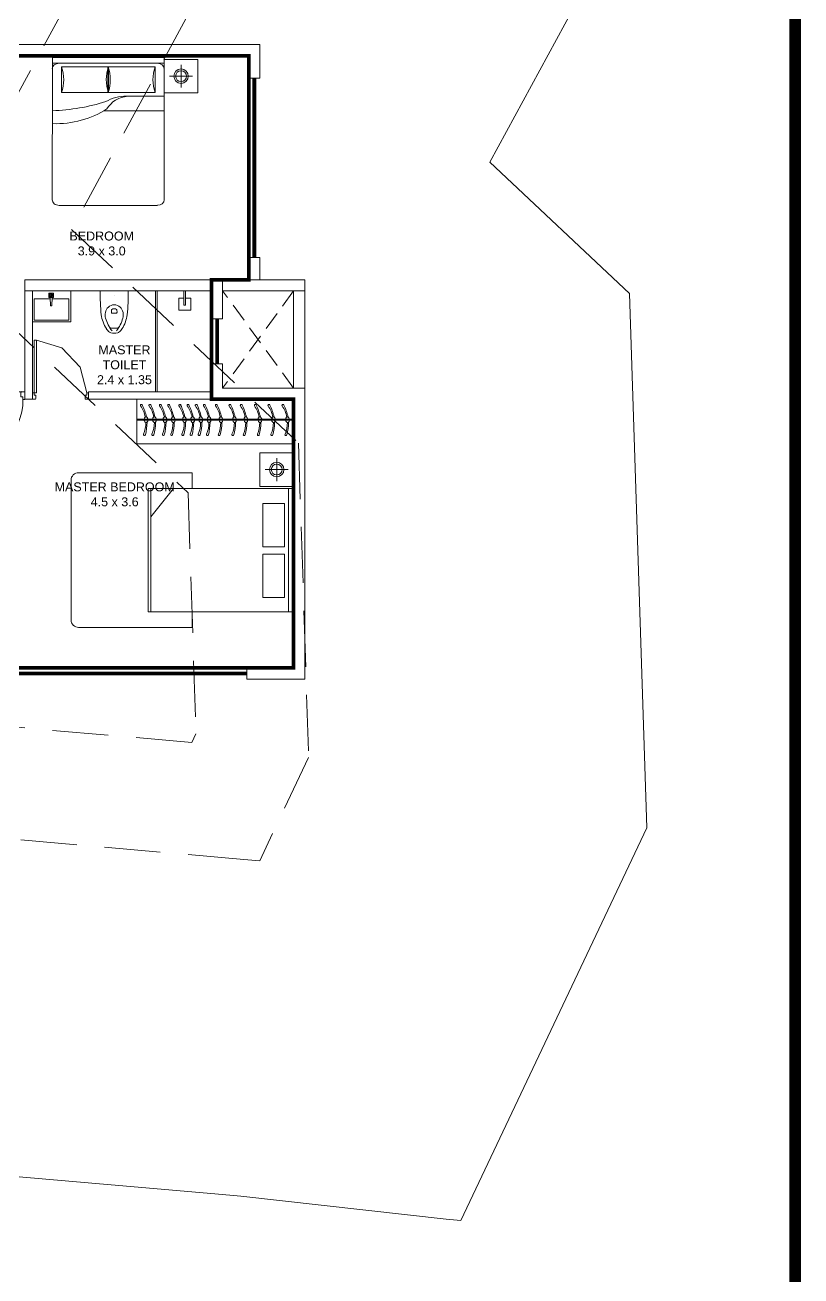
# Model space of a CAD drawing. Header units: inches. Extents: x 27644242 to 29761523, y -859349 to 216979.
# Drawn here: x 29116462 to 29126866, y -731038 to -714280 of the extents above; entities that cross this region are included whole.
import ezdxf

# ---------------------------------------------------------------- set-up
doc = ezdxf.new("R2010")
doc.units = ezdxf.units.IN
doc.header["$MEASUREMENT"] = 0
doc.set_wipeout_variables(frame=1)
for name, pattern in [('01-Xref Col Podium Lvl-1$0$HIDDEN', [0.375, 0.25, -0.125]), ('DASHED2', [0.375, 0.25, -0.125]), ('HIDDEN', [0.375, 0.25, -0.125])]:
    doc.linetypes.add(name, pattern=pattern)
doc.layers.get('Defpoints').update_dxf_attribs({"color": 8})
for name, color, linetype, lineweight in [('AHC-A-DUCT', 14, 'HIDDEN', 5), ('DOOR', 4, 'Continuous', 0), ('DOORS', 1, 'Continuous', 9), ('FURN', 250, 'Continuous', 0), ('RVA Site Boundary', 17, 'Continuous', 15), ('WALL', 7, 'Continuous', 20), ('WINDOW', 162, 'Continuous', 13)]:
    doc.layers.add(name, color=color, linetype=linetype, lineweight=lineweight)
doc.layers.add('text', color=7, linetype='Continuous')
doc.styles.add('AMITS', font='arial.ttf')

# ---------------------------------------------------------------- blocks, each defined once
blk = doc.blocks.new('A$C700F438C')
at = {"layer": 'FURN', "color": 8, "extrusion": (-6.65399e-08, 5.27913e-08, 1)}
for p, q in [((0, 0.091, 0), (0, 1.409, 0)), ((0.073, 1.5, 0), (1.83, 1.5, 0)), ((1.855, 1.378, 0), (1.512, 1.378, 0)), ((1.512, 1.378, 0), (1.512, 0.747, 0)), ((1.98, 1.5, 0), (1.53, 1.5, 0)), ((1.98, 1.5, 0), (1.53, 1.5, 0)), ((1.98, 1.5, 0), (1.53, 1.5, 0)), ((1.855, 0.747, 0), (1.855, 1.378, 0)), ((1.904, 1.5, 0), (1.904, 0, 0)), ((1.267, 0.799, 0), (1.267, 0, 0)), ((1.512, 0.122, 0), (1.512, 0.754, 0)), ((1.512, 0.754, 0), (1.855, 0.754, 0)), ((1.512, 0.747, 0), (1.855, 0.747, 0)), ((1.855, 0.754, 0), (1.855, 0.122, 0)), ((1.463, 0.503, 0), (1.463, 0, 0)), ((1.83, 0, 0), (0.074, 0, 0)), ((1.855, 0.122, 0), (1.512, 0.122, 0)), ((1.904, 0, 0), (1.98, 0, 0))]:
    blk.add_line(p, q, dxfattribs=at)
at = {"layer": 'FURN', "linetype": 'Continuous', "lineweight": 0, "extrusion": (-6.65399e-08, 5.27913e-08, 1)}
blk.add_line((1.83, 0, 0), (1.917, 0, 0), dxfattribs=at)
at = {"layer": 'FURN', "color": 8, "extrusion": (6.65399e-08, -5.27913e-08, -1)}
for centre, major_axis, ratio, start_param, end_param in [((0.073, 1.409, 0), (0, -0.0914, 0), 0.803207, 1.570796, 3.141593), ((1.959, 1.454, 0), (0, -1.077, 0), 0.803207, 0.880587, 1.613256), ((3.067, 1.603, 0), (0, -2.243, 0), 0.803207, 1.197175, 1.525138), ((1.683, 2.11, 0), (0, -0.762, 0), 0.803207, -0.283794, 0.283794), ((1.83, 1.409, 0), (0, -0.0914, 0), 0.803207, 3.141593, 4.712389), ((0.669, 0.085, 0), (-0.705, -0.615, 0), 0.604617, 2.952061, 3.536756), ((-0.032, 0.19, 0), (-1.467, -0.494, 0), 0.581007, 3.019706, 3.343381), ((1.684, 0.015, 0), (0, -0.762, 0), 0.803207, 2.857799, 3.425387), ((0.074, 0.091, 0), (0, -0.0914, 0), 0.803207, 0, 1.570796), ((1.83, 0.092, 0), (0, -0.0914, 0), 0.803207, -1.570796, 0)]:
    blk.add_ellipse(centre, major_axis=major_axis, ratio=ratio, start_param=start_param, end_param=end_param, dxfattribs=at)
at = {"layer": 'FURN', "color": 8, "extrusion": (-6.65399e-08, 5.27913e-08, 1)}
for centre, start_param, end_param in [((1.683, 1.485, 0), -0.283794, 0.283794), ((1.684, -0.61, 0), 2.857799, 3.425387)]:
    blk.add_ellipse(centre, major_axis=(0, -0.762, 0), ratio=0.803207, start_param=start_param, end_param=end_param, dxfattribs=at)
blk = doc.blocks.new('BEDROOM')
at = {"layer": 'FURN', "linetype": 'Continuous', "extrusion": (-5.00305e-08, -8.66553e-08, 1)}
for p, q in [((912, 347, 0), (1220, 347, 0)), ((1066, 501, 0), (1066, 193, 0))]:
    blk.add_line(p, q, dxfattribs=at)
at = {"layer": 'FURN', "ltscale": 500}
blk.add_line((1315, 122, 0), (1315, -1378, 0), dxfattribs=at)
at = {"layer": 'FURN', "ltscale": 0.05, "extrusion": (-5.00305e-08, -8.66553e-08, 1), "elevation": 0}
blk.add_lwpolyline([(1291, 122), (841, 122), (841, 572), (1291, 572)], close=True, dxfattribs=at)
at = {"layer": 'FURN', "linetype": 'Continuous', "extrusion": (-5.00305e-08, -8.66553e-08, 1)}
for radius in [97, 72.8]:
    blk.add_circle((1066, 347, 0), radius, dxfattribs=at)
at = {"layer": 'FURN', "extrusion": (-3.01072e-07, 1.30707e-07, 1), "xscale": -1000.000000000015, "yscale": 1000.000000000015, "zscale": 1000.000000000007, "rotation": 180.0236273616612}
blk.add_blockref('A$C700F438C', (-665, 121, 0), dxfattribs=at)
blk = doc.blocks.new('A$C3D5F2F58')
at = {"color": 0, "linetype": 'ByBlock'}
blk.add_wipeout([(188, 0), (-188, 0), (-185, -125), (-183, -194), (-179, -263), (-176, -302), (-170, -349), (-151, -415), (-144, -433), (-131, -459), (-112, -495), (-106, -504), (-86, -530), (-72, -545), (-64, -553), (-56, -558), (-41, -562), (-23, -564), (3, -565), (30, -563), (47, -561), (56, -558), (74, -543), (101, -511), (135, -451), (158, -392), (171, -340), (179, -260), (185, -136), (187, -46)], dxfattribs=at)
for p, q in [((-188, 0), (188, 0)), ((0, -63), (0, -63)), ((-38, -282), (-36, -255)), ((-24, -298), (24, -298)), ((36, -255), (38, -282)), ((-43, -497), (43, -497))]:
    blk.add_line(p, q, dxfattribs=at)
at = {"color": 0, "linetype": 'ByBlock', "extrusion": (0, 0, -1)}
for centre, major_axis, ratio, start_param, end_param in [((3903, 5), (4088, 164), 0.940247, 3.100232, 3.182953), ((-3903, 5), (-4088, 164), 0.940247, 3.100232, 3.182953), ((276, -258), (321, 321), 1, 3.353441, 3.79389), ((87, -319), (147, 147), 1, 3.705861, 4.079165), ((0, -305), (84.4, 84.4), 1, 4.07333, 6.922251), ((-24, -284), (10, 10), 1, 2.356198, 4.018929), ((-27, -256), (6.03, 6.03), 1, 4.01894, 4.852375), ((0, -292), (-38.2, 38.2), 1, 0.139988, 1.430816), ((24, -284), (-10, 10), 1, 2.264265, 3.926995), ((27, -256), (6.03, 6.03), 1, -0.139979, 0.693472), ((-276, -258), (-321, 321), 1, 2.489302, 2.929752), ((-87, -319), (-147, 147), 1, 2.204028, 2.577331), ((326, -246), (-323, 323), 1, 4.816657, 5.23508), ((-43, -474), (16.1, 16.1), 1, 2.356198, 3.387836), ((-326, -246), (-323, 323), 1, 2.618909, 3.037332), ((43, -474), (16.1, 16.1), 1, 1.324559, 2.356198), ((119, -350), (193, 193), 1, 3.092098, 3.328462), ((-41, -527), (24.1, 24.1), 1, 2.528301, 3.092099), ((0, -292), (-193, 193), 1, 3.75489, 4.099099), ((41, -527), (24.1, 24.1), 1, 1.620298, 2.184095), ((-119, -350), (193, 193), 1, 1.383935, 1.620298)]:
    blk.add_ellipse(centre, major_axis=major_axis, ratio=ratio, start_param=start_param, end_param=end_param, dxfattribs=at)
blk = doc.blocks.new('A$C3E645E75')
at = {"extrusion": (0, 0, -1), "zscale": -0.9999999999999998, "rotation": 179.9999999999989}
blk.add_blockref('A$C3D5F2F58', (0, 0), dxfattribs=at)
blk = doc.blocks.new('A$C3C731254-flat-1')
at = {"layer": 'FURN'}
for p, q in [((-77430, -2820), (-77431, -2802)), ((-77430, -2802), (-77318, -2797)), ((-77430, -2820), (-77318, -2825))]:
    blk.add_line(p, q, dxfattribs=at)
for points in [[(-77233, -3061), (-77648, -3061), (-77648, -2547), (-77233, -2547)], [(-77263, -2843), (-77263, -2778), (-77318, -2778), (-77318, -2843)], [(-77275, -2831), (-77275, -2791), (-77306, -2791), (-77306, -2831)], [(-77287, -2819), (-77287, -2803), (-77293, -2803), (-77293, -2819)]]:
    blk.add_lwpolyline(points, close=True, dxfattribs=at)
blk.add_lwpolyline([(-77339, -2824), (-77339, -3036), (-77623, -3036), (-77623, -2572), (-77339, -2572), (-77339, -2798)], dxfattribs=at)
blk = doc.blocks.new('A$C3A956F37-flat-1')
at = {"layer": 'FURN'}
blk.add_line((-168, 90), (0, 90), dxfattribs=at)
for points in [[(-97, 67), (-97, 0), (-259, 0), (-259, 161), (-97, 161), (-97, 90)], [(0, 67), (-191, 67), (-191, 90), (-168, 90)]]:
    blk.add_lwpolyline(points, dxfattribs=at)
blk = doc.blocks.new('1')
at = {"layer": 'FURN'}
for p, q in [((-479, 2011, 0), (121, 2011, 0)), ((-210, 2011, 0), (-210, -89, 0)), ((-198, 2011, 0), (-198, -89, 0)), ((121, 2011, 0), (121, -89, 0)), ((-479, 2011, 0), (-479, -89, 0)), ((-479, -89, 0), (122, -89, 0))]:
    blk.add_line(p, q, dxfattribs=at)
at = {"layer": 'FURN', "extrusion": (-6.40542e-09, 9.36485e-09, 1)}
for points in [[(-166, 1884, 0.144333), (-168, 1893, 0.107177), (-175, 1903, 0.077818), (-187, 1909, 0.065016), (-201, 1913, 0.065016), (-217, 1912, 0.077818), (-229, 1908, 0.107177), (-238, 1901, 0.144333), (-242, 1892, 0.144333), (-240, 1883, 0.107177), (-232, 1874, 0.077818), (-221, 1868, 0.065016), (-206, 1864, 0.065016), (-191, 1864, 0.077818), (-179, 1868, 0.107177), (-170, 1876, 0.144333)], [(-166, 1771, 0.144333), (-168, 1780, 0.107177), (-175, 1789, 0.077818), (-186, 1795, 0.065016), (-201, 1799, 0.065016), (-217, 1799, 0.077818), (-229, 1795, 0.107177), (-238, 1787, 0.144333), (-242, 1779, 0.144333), (-240, 1770, 0.107177), (-232, 1760, 0.077818), (-221, 1754, 0.065016), (-206, 1750, 0.065016), (-191, 1751, 0.077818), (-179, 1755, 0.107177), (-169, 1762, 0.144333)], [(-166, 1630, 0.144333), (-168, 1639, 0.107177), (-175, 1648, 0.077818), (-187, 1655, 0.065016), (-201, 1658, 0.065016), (-217, 1658, 0.077818), (-229, 1654, 0.107177), (-238, 1646, 0.144333), (-242, 1638, 0.144333), (-240, 1629, 0.107177), (-232, 1619, 0.077818), (-221, 1613, 0.065016), (-206, 1610, 0.065016), (-191, 1610, 0.077818), (-179, 1614, 0.107177), (-170, 1622, 0.144333)], [(-166, 1519, 0.144333), (-168, 1528, 0.107177), (-175, 1538, 0.077818), (-186, 1544, 0.065016), (-201, 1547, 0.065016), (-217, 1547, 0.077818), (-229, 1543, 0.107177), (-238, 1536, 0.144333), (-242, 1527, 0.144333), (-240, 1518, 0.107177), (-232, 1509, 0.077818), (-221, 1502, 0.065016), (-206, 1499, 0.065016), (-191, 1499, 0.077818), (-179, 1503, 0.107177), (-169, 1511, 0.144333)], [(-166, 1369, 0.144333), (-168, 1378, 0.107177), (-175, 1388, 0.077818), (-187, 1394, 0.065016), (-201, 1398, 0.065016), (-217, 1397, 0.077818), (-229, 1393, 0.107177), (-238, 1386, 0.144333), (-242, 1377, 0.144333), (-240, 1368, 0.107177), (-232, 1359, 0.077818), (-221, 1353, 0.065016), (-206, 1349, 0.065016), (-191, 1349, 0.077818), (-179, 1353, 0.107177), (-170, 1361, 0.144333)], [(-166, 1259, 0.144333), (-168, 1268, 0.107177), (-175, 1277, 0.077818), (-186, 1283, 0.065016), (-201, 1287, 0.065016), (-217, 1287, 0.077818), (-229, 1283, 0.107177), (-238, 1275, 0.144333), (-242, 1267, 0.144333), (-240, 1258, 0.107177), (-232, 1248, 0.077818), (-221, 1242, 0.065016), (-206, 1238, 0.065016), (-191, 1239, 0.077818), (-179, 1243, 0.107177), (-169, 1250, 0.144333)], [(-166, 1150, 0.144333), (-168, 1159, 0.107177), (-175, 1168, 0.077818), (-186, 1175, 0.065016), (-201, 1178, 0.065016), (-217, 1178, 0.077818), (-229, 1174, 0.107177), (-238, 1166, 0.144333), (-242, 1158, 0.144333), (-240, 1149, 0.107177), (-232, 1140, 0.077818), (-221, 1133, 0.065016), (-206, 1130, 0.065016), (-191, 1130, 0.077818), (-179, 1134, 0.107177), (-169, 1142, 0.144333)], [(-166, 1039, 0.144333), (-168, 1048, 0.107177), (-175, 1058, 0.077818), (-186, 1064, 0.065016), (-201, 1068, 0.065016), (-217, 1067, 0.077818), (-229, 1063, 0.107177), (-238, 1056, 0.144333), (-242, 1047, 0.144333), (-240, 1038, 0.107177), (-232, 1029, 0.077818), (-221, 1023, 0.065016), (-206, 1019, 0.065016), (-191, 1020, 0.077818), (-179, 1023, 0.107177), (-169, 1031, 0.144333)], [(-166, 880, 0.144333), (-168, 889, 0.107177), (-175, 898, 0.077818), (-186, 905, 0.065016), (-201, 908, 0.065016), (-216, 908, 0.077818), (-229, 904, 0.107177), (-238, 896, 0.144333), (-242, 888, 0.144333), (-240, 879, 0.107177), (-232, 870, 0.077818), (-221, 863, 0.065016), (-206, 860, 0.065016), (-191, 860, 0.077818), (-179, 864, 0.107177), (-169, 872, 0.144333)], [(-166, 698, 0.144333), (-167, 707, 0.107177), (-175, 716, 0.077818), (-186, 722, 0.065016), (-201, 726, 0.065016), (-216, 726, 0.077818), (-229, 722, 0.107177), (-238, 714, 0.144333), (-241, 706, 0.144333), (-240, 697, 0.107177), (-232, 687, 0.077818), (-221, 681, 0.065016), (-206, 677, 0.065016), (-191, 678, 0.077818), (-179, 682, 0.107177), (-169, 689, 0.144333)], [(-166, 546, 0.144333), (-167, 555, 0.107177), (-175, 564, 0.077818), (-186, 570, 0.065016), (-201, 574, 0.065016), (-216, 573, 0.077818), (-229, 569, 0.107177), (-238, 562, 0.144333), (-241, 553, 0.144333), (-240, 544, 0.107177), (-232, 535, 0.077818), (-221, 529, 0.065016), (-206, 525, 0.065016), (-191, 526, 0.077818), (-179, 530, 0.107177), (-169, 537, 0.144333)], [(-166, 357, 0.144333), (-167, 366, 0.107177), (-175, 376, 0.077818), (-186, 382, 0.065016), (-201, 385, 0.065016), (-216, 385, 0.077818), (-228, 381, 0.107177), (-238, 374, 0.144333), (-241, 365, 0.144333), (-240, 356, 0.107177), (-232, 347, 0.077818), (-221, 340, 0.065016), (-206, 337, 0.065016), (-191, 337, 0.077818), (-178, 341, 0.107177), (-169, 349, 0.144333)], [(-166, 175, 0.144333), (-167, 184, 0.107177), (-175, 193, 0.077818), (-186, 200, 0.065016), (-201, 203, 0.065016), (-216, 203, 0.077818), (-228, 199, 0.107177), (-238, 191, 0.144333), (-241, 183, 0.144333), (-240, 174, 0.107177), (-232, 165, 0.077818), (-221, 158, 0.065016), (-206, 155, 0.065016), (-191, 155, 0.077818), (-178, 159, 0.107177), (-169, 167, 0.144333)], [(-165, -13, 0.144333), (-167, -4, 0.107177), (-175, 5, 0.077818), (-186, 12, 0.065016), (-201, 15, 0.065016), (-216, 15, 0.077818), (-228, 11, 0.107177), (-238, 3, 0.144333), (-241, -5, 0.144333), (-239, -14, 0.107177), (-232, -23, 0.077818), (-221, -30, 0.065016), (-206, -33, 0.065016), (-191, -33, 0.077818), (-178, -29, 0.107177), (-169, -21, 0.144333)]]:
    blk.add_lwpolyline(points, format="xyb", close=True, dxfattribs=at)
for points in [[(-171, 1874, 0.057952), (-1, 1897, 1.08017), (-9, 1922, -0.102886), (-167, 1890, -0.821198)], [(-171, 1761, 0.057952), (-1, 1784, 1.08017), (-9, 1809, -0.102886), (-167, 1777, -0.821198)], [(-171, 1620, 0.057952), (-1, 1643, 1.08017), (-9, 1668, -0.102886), (-167, 1636, -0.821198)], [(-171, 1509, 0.057952), (-1, 1532, 1.08017), (-9, 1557, -0.102886), (-167, 1525, -0.821198)], [(-171, 1359, 0.057952), (-1, 1382, 1.08017), (-9, 1407, -0.102886), (-167, 1375, -0.821198)], [(-171, 1249, 0.057952), (-1, 1272, 1.08017), (-9, 1297, -0.102886), (-167, 1265, -0.821198)], [(-171, 1140, 0.057952), (-1, 1163, 1.08017), (-9, 1188, -0.102886), (-166, 1156, -0.821198)], [(-171, 1029, 0.057952), (0, 1052, 1.08017), (-9, 1077, -0.102886), (-166, 1045, -0.821198)], [(-171, 870, 0.057952), (0, 893, 1.08017), (-9, 918, -0.102886), (-166, 886, -0.821198)], [(-171, 688, 0.057952), (0, 711, 1.08017), (-9, 736, -0.102886), (-166, 704, -0.821198)], [(-171, 535, 0.057952), (0, 558, 1.08017), (-9, 583, -0.102886), (-166, 551, -0.821198)], [(-171, 347, 0.057952), (0, 370, 1.08017), (-9, 395, -0.102886), (-166, 363, -0.821198)], [(-171, 165, 0.057952), (0, 188, 1.08017), (-9, 213, -0.102886), (-166, 181, -0.821198)], [(-171, -23, 0.057952), (0, 0, 1.08017), (-8, 25, -0.102886), (-166, -7, -0.821198)]]:
    blk.add_lwpolyline(points, format="xyb", dxfattribs=at)
for centre, radius, start, end in [((-395, 1950, 0), 13.2, 55.0212, 243.8495), ((-395, 1837, 0), 13.2, 55.0212, 243.8495), ((-73, 2608, 0), 745, 243.8497, 257.1166), ((-162, 2285, 0), 395, 235.0214, 258.5184), ((-161, 2171, 0), 395, 235.0214, 258.5184), ((-395, 1696, 0), 13.2, 55.0212, 243.8495), ((-73, 2494, 0), 745, 243.8497, 257.1166), ((-73, 2353, 0), 745, 243.8497, 257.1166), ((-162, 2030, 0), 395, 235.0214, 258.5184), ((-395, 1585, 0), 13.2, 55.0212, 243.8495), ((-73, 2243, 0), 745, 243.8497, 257.1166), ((-161, 1919, 0), 395, 235.0214, 258.5184), ((-395, 1435), 13.2, 55.0212, 243.8495), ((-73, 2093), 745, 243.8497, 257.1166), ((-162, 1770), 395, 235.0214, 258.5184), ((-395, 1325), 13.2, 55.0212, 243.8495), ((-395, 1216), 13.2, 55.0212, 243.8495), ((-73, 1982), 745, 243.8497, 257.1166), ((-73, 1873), 745, 243.8497, 257.1166), ((-161, 1659), 395, 235.0214, 258.5184), ((-161, 1550), 395, 235.0214, 258.5184), ((-395, 1105), 13.2, 55.0212, 243.8495), ((-72, 1763), 745, 243.8497, 257.1166), ((-161, 1440), 395, 235.0214, 258.5184), ((-395, 946), 13.2, 55.0212, 243.8495), ((-72, 1603), 745, 243.8497, 257.1166), ((-161, 1280), 395, 235.0214, 258.5184), ((-395, 764), 13.2, 55.0212, 243.8495), ((-72, 1421), 745, 243.8497, 257.1166), ((-161, 1098), 395, 235.0214, 258.5184), ((-395, 612), 13.2, 55.0212, 243.8495), ((-72, 1269), 745, 243.8497, 257.1166), ((-161, 946), 395, 235.0214, 258.5184), ((-395, 423), 13.2, 55.0212, 243.8495), ((-72, 1081), 745, 243.8497, 257.1166), ((-161, 758), 395, 235.0214, 258.5184), ((-395, 241), 13.2, 55.0212, 243.8495), ((-72, 898), 745, 243.8497, 257.1166), ((-161, 575), 395, 235.0214, 258.5184), ((-395, 53), 13.2, 55.0212, 243.8495), ((-72, 710), 745, 243.8497, 257.1166), ((-161, 387), 395, 235.0214, 258.5184)]:
    blk.add_arc(centre, radius, start, end, dxfattribs=at)
blk = doc.blocks.new('edddew234')
at = {"layer": 'FURN', "linetype": 'Continuous', "extrusion": (5.00305e-08, 8.66553e-08, 1)}
for p, q in [((1391, 2058, 0), (1391, 1750, 0)), ((1545, 1904, 0), (1237, 1904, 0))]:
    blk.add_line(p, q, dxfattribs=at)
at = {"layer": 'FURN', "ltscale": 0.05, "extrusion": (5.00305e-08, 8.66553e-08, 1)}
for p, q in [((1616, 1650, 0), (-334, 1650, 0)), ((-334, 1650, 0), (-334, 0, 0)), ((6, 1650, 0), (-299, 1271, 0)), ((-299, 1650, 0), (-299, 0, 0)), ((1547, 1650, 0), (1547, 0, 0)), ((1616, 1650, 0), (1616, 0, 0)), ((1616, 0, 0), (-334, 0, 0))]:
    blk.add_line(p, q, dxfattribs=at)
blk.add_lwpolyline([(1166, 1679), (1616, 1679), (1616, 2129), (1166, 2129)], close=True, dxfattribs=at)
at = {"layer": 'FURN', "linetype": 'Continuous', "extrusion": (5.00305e-08, 8.66553e-08, 1)}
for points in [[(1494, 1449), (1203, 1449), (1203, 869), (1494, 869)], [(1494, 190), (1203, 190), (1203, 769), (1494, 769)]]:
    blk.add_lwpolyline(points, close=True, dxfattribs=at)
for radius in [97, 72.8]:
    blk.add_circle((1391, 1904), radius, dxfattribs=at)
blk = doc.blocks.new('A$C6E20521E-flat-1-flatten-1')
at = {"layer": 'DOORS', "color": 251}
for p, q in [((-63, 103), (-63, 949)), ((-63, 949), (-27, 949)), ((-27, 103), (-27, 949)), ((-900, 0), (-900, 103)), ((-873, 103), (-900, 103)), ((0, 0), (-900, 0)), ((-873, 67), (-873, 103)), ((-846, 67), (-873, 67)), ((-846, 13), (-846, 67)), ((-27, 103), (-63, 103)), ((-54, 13), (-54, 67)), ((-54, 67), (-27, 67)), ((-27, 103), (0, 103)), ((-27, 67), (-27, 103)), ((0, 0), (0, 103)), ((-859, 0), (-900, 0)), ((-40, 0), (0, 0))]:
    blk.add_line(p, q, dxfattribs=at)
at = {"layer": 'DOORS', "color": 251, "extrusion": (0, 0, -1)}
for centre, major_axis, start_param, end_param in [((-27, 103), (-729, -429), 0.531535, 2.059765), ((-859, 13), (-11.7, -6.7), 3.665191, 5.235988), ((-40, 13), (-11.7, -6.7), 5.235988, 6.806784)]:
    blk.add_ellipse(centre, major_axis=major_axis, ratio=1, start_param=start_param, end_param=end_param, dxfattribs=at)
blk = doc.blocks.new('A$C65A37FE3-flatten-3')
at = {"layer": 'DOOR', "color": 252, "true_color": 0x939598}
for p, q in [((0, -34), (0, 0)), ((0, 0), (86, 0)), ((11, -45), (56, -45)), ((56, -45), (56, -23)), ((56, -23), (86, -23)), ((86, -23), (86, 0)), ((86, -23), (86, -53)), ((86, -23), (791, -23)), ((86, -53), (791, -53)), ((791, -53), (791, -23)), ((0, -716), (0, -750)), ((0, -750), (86, -750)), ((11, -705), (56, -705)), ((56, -705), (56, -728)), ((56, -728), (86, -728)), ((86, -728), (86, -750))]:
    blk.add_line(p, q, dxfattribs=at)
for points in [[(0, -34), (3, -42), (11, -45)], [(86, -728), (430, -638), (687, -392), (791, -53)], [(11, -705), (6, -707), (2, -711), (0, -716)]]:
    blk.add_lwpolyline(points, dxfattribs=at)
blk = doc.blocks.new('RFRHHHJJJ')
at = {"layer": 'AHC-A-DUCT', "linetype": 'DASHED2', "ltscale": 1000}
for p, q in [((300, 3451), (-650, 2151)), ((300, 2151), (-650, 3451))]:
    blk.add_line(p, q, dxfattribs=at)
at = {"layer": 'Defpoints', "ltscale": 500}
blk.add_lwpolyline([(-11600, 6601, 50, 50, 0), (-7600, 6601, 50, 50, 0), (-7600, 4351, 50, 50, 0), (-7450, 4351, 50, 50, 0), (-7450, 4451, 50, 50, 0), (-5650, 4451, 50, 50, 0), (-5650, 5201, 50, 50, 0), (-4200, 5201, 50, 50, 0), (-4200, 6601, 50, 50, 0), (-300, 6601, 50, 50, 0), (-300, 3601, 50, 50, 0), (-800, 3601, 50, 50, 0), (-800, 2001, 50, 50, 0), (300, 2001, 50, 50, 0), (300, -1599, 50, 50, 0), (-4300, -1599, 50, 50, 0), (-4300, -1599, 50, 50, 0), (-8000, -1599, 50, 50, 0), (-8000, -1599, 50, 50, 0), (-11600, -1599, 50, 50, 0), (-11600, 6601, 50, 50, 0)], format="xyseb", dxfattribs=at)
at = {"layer": 'FURN', "ltscale": 500}
for p, q in [((-1550, 2101), (-1550, 3451)), ((-1530, 2101), (-1530, 3451))]:
    blk.add_line(p, q, dxfattribs=at)
at = {"layer": 'FURN', "ltscale": 1000, "elevation": 0}
blk.add_lwpolyline([(-1059, 805), (-1059, 1017), (-2582, 1017, 0.414214), (-2682, 917), (-2682, -956, 0.414214), (-2582, -1056), (-1059, -1056), (-1059, -845)], format="xyb", dxfattribs=at)
at = {"layer": 'WALL', "ltscale": 500}
for p, q in [((-4350, 6751), (-150, 6751)), ((-4350, 6601), (-300, 6601)), ((-300, 6301), (-150, 6301)), ((-150, 3901), (-300, 3901)), ((-350, 3601), (-3300, 3601)), ((-3300, 3601), (-3300, 2001)), ((-3200, 3451), (-3200, 2001)), ((-800, 3451), (-800, 3076)), ((-650, 3451), (-650, 3076)), ((-800, 3076), (-650, 3076)), ((-800, 2001), (-800, 2476)), ((-800, 2476), (-650, 2476)), ((-650, 2476), (-650, 2151)), ((-3300, 2001), (-3300, 2101)), ((-650, 2151), (450, 2151)), ((-3300, 2001), (-3200, 2001)), ((300, 2001), (-800, 2001)), ((-325, -1749), (-325, -1599, 0))]:
    blk.add_line(p, q, dxfattribs=at)
at = {"layer": 'WALL', "transparency": 33554687}
for p, q in [((-150, 6301), (-150, 6751)), ((-300, 6301), (-300, 6601)), ((-300, 3601), (-300, 3901)), ((-150, 3601), (-150, 3901))]:
    blk.add_line(p, q, dxfattribs=at)
at = {"layer": 'WALL'}
blk.add_line((300, -1599), (-325, -1599, 0), dxfattribs=at)
at = {"layer": 'WALL', "ltscale": 500}
blk.add_lwpolyline([(-650, 3451), (450, 3451), (450, 3601), (-650, 3601)], close=True, dxfattribs=at)
for points in [[(450, 2151), (450, 3451), (300, 3451), (300, 2151), (300, 2151)], [(-800, 2101), (-2450, 2101), (-2450, 2001), (-800, 2001)], [(300, 2151), (450, 2151), (450, -1749), (-325, -1749)], [(300, -1599), (300, 2001)]]:
    blk.add_lwpolyline(points, dxfattribs=at)
at = {"layer": 'WINDOW', "ltscale": 500, "const_width": 50}
for points in [[(-225, 6301), (-225, 3901)], [(-725, 3076), (-725, 2476)]]:
    blk.add_lwpolyline(points, dxfattribs=at)
at = {"layer": 'WINDOW', "ltscale": 500, "const_width": 50, "elevation": 0}
blk.add_lwpolyline([(-3575, -1674), (-325, -1674)], dxfattribs=at)
at = {"xscale": -1, "rotation": 270.0000000000088}
for name, p in [('A$C3C731254-flat-1', (-139, 80684)), ('A$C3A956F37-flat-1', (-1237, 3451))]:
    blk.add_blockref(name, p, dxfattribs=at)
at = {"layer": 'DOOR', "ltscale": 500, "rotation": 180}
blk.add_blockref('A$C6E20521E-flat-1-flatten-1', (-4200, 2102), dxfattribs=at)
at = {"layer": 'FURN', "ltscale": 500, "xscale": -1}
for name, p, rotation in [('BEDROOM', (-1555, 5263, 0), 270), ('1', (211, 1523, 0), 89.99999999999994)]:
    blk.add_blockref(name, p, dxfattribs=dict(at, rotation=rotation))
at = {"layer": 'FURN', "ltscale": 500}
blk.add_blockref('edddew234', (-1316, -845, 0), dxfattribs=at)
at = {"layer": 'WALL', "ltscale": 500, "rotation": 90.00000000000104}
blk.add_blockref('A$C65A37FE3-flatten-3', (-3200, 2001), dxfattribs=at)
at = {"layer": 'text', "ltscale": 100, "char_height": 120, "width": 1715.23, "attachment_point": 9, "style": 'AMITS'}
for s, insert in [('\\pxqc;BEDROOM\\P3.9 x 3.0', (-1414, 3926)), ('\\pxqc;MASTER \\PTOILET\\P2.4 x 1.35', (-1109, 2201)), ('\\pxqc;MASTER BEDROOM\\P4.5 x 3.6', (-1240, 565))]:
    blk.add_mtext(s, dxfattribs=dict(at, insert=insert))
at = {"layer": 'FURN', "rotation": 179.9997802697438}
blk.add_blockref('A$C3E645E75', (-2104, 3451), dxfattribs=at)
at = {"layer": 'WALL'}
blk.add_line((-3300, 3451), (-800, 3451), dxfattribs=at)

msp = doc.modelspace()

# ---------------------------------------------------------------- linework, layer by layer
at = {"layer": 'RVA Site Boundary', "ltscale": 500}
msp.add_lwpolyline([(29122057.3, -706328.6), (29123343.6, -711131.2), (29124035.8, -713645.8), (29122695.9, -716116.4), (29124567, -717875.8), (29124797.3, -725036.3), (29122303.6, -730294.3), (29122110.1, -730278.4), (29119356.4, -729970.4), (29119007.7, -729940.1), (29111846.9, -729318.2), (29108805.9, -728929.5), (29108439.6, -728845.6), (29108409.9, -728897.7), (29107959.4, -728664.4), (29107162.4, -728037.6), (29106299.2, -727434.2), (29106186.4, -726847.4), (29106049.1, -726822), (29105689.7, -726755.6), (29097671.5, -724809.2), (29093058.1, -726288.7), (29091211.2, -726771.1)], dxfattribs=at)
at = {"layer": 'RVA Site Boundary', "color": 252, "linetype": '01-Xref Col Podium Lvl-1$0$HIDDEN', "ltscale": 3000}
for points in [[(29117719.3, -707525.5), (29119000.8, -712310.5), (29119216.3, -713093.2), (29117087, -717019.2), (29120129.2, -719879.8), (29120264.6, -724092.2), (29119608.6, -725475.4), (29119397.1, -725457), (29112327, -724843), (29110334.5, -724588.3), (29110025.5, -722980.6), (29106866.8, -722397), (29106630, -722353.2), (29097502.8, -720137.6), (29091801.5, -721966), (29090487.2, -722309.2), (29084528.6, -722142.6), (29078614.2, -722337.4), (29077896, -722402.8), (29070594.6, -722819.7), (29062281.5, -723576.4)], [(29116271.7, -707918.7), (29117553.2, -712703.6), (29117609.8, -712909), (29115217.3, -717320.2), (29118649.9, -720547.8), (29118753.7, -723777.5), (29118700, -723890.8), (29112487.1, -723351.2), (29111602.5, -723238.2), (29111305.3, -721691.7), (29107139.4, -720921.9), (29106943.5, -720885.7), (29097446.6, -718580.4), (29091382.7, -720525.1), (29090315.2, -720803.8), (29084524.8, -720641.9), (29078521.4, -720839.6), (29077785.2, -720906.7), (29070483.8, -721323.6), (29062057, -722090.7)]]:
    msp.add_lwpolyline(points, dxfattribs=at)

# ---------------------------------------------------------------- next in the draw order: block references
at = {"layer": 'WALL', "ltscale": 500}
msp.add_blockref('RFRHHHJJJ', (29119762.2, -721293.8), dxfattribs=at)

# ---------------------------------------------------------------- next in the draw order: linework, layer by layer
at = {"layer": 'Defpoints', "linetype": 'Continuous', "const_width": 154.4}
msp.add_lwpolyline([(29126788.6, -689488.9), (29126788.6, -763738.9), (29018201.9, -763738.9), (29018201.9, -689488.9)], close=True, dxfattribs=at)

doc.saveas('drawing.dxf')
